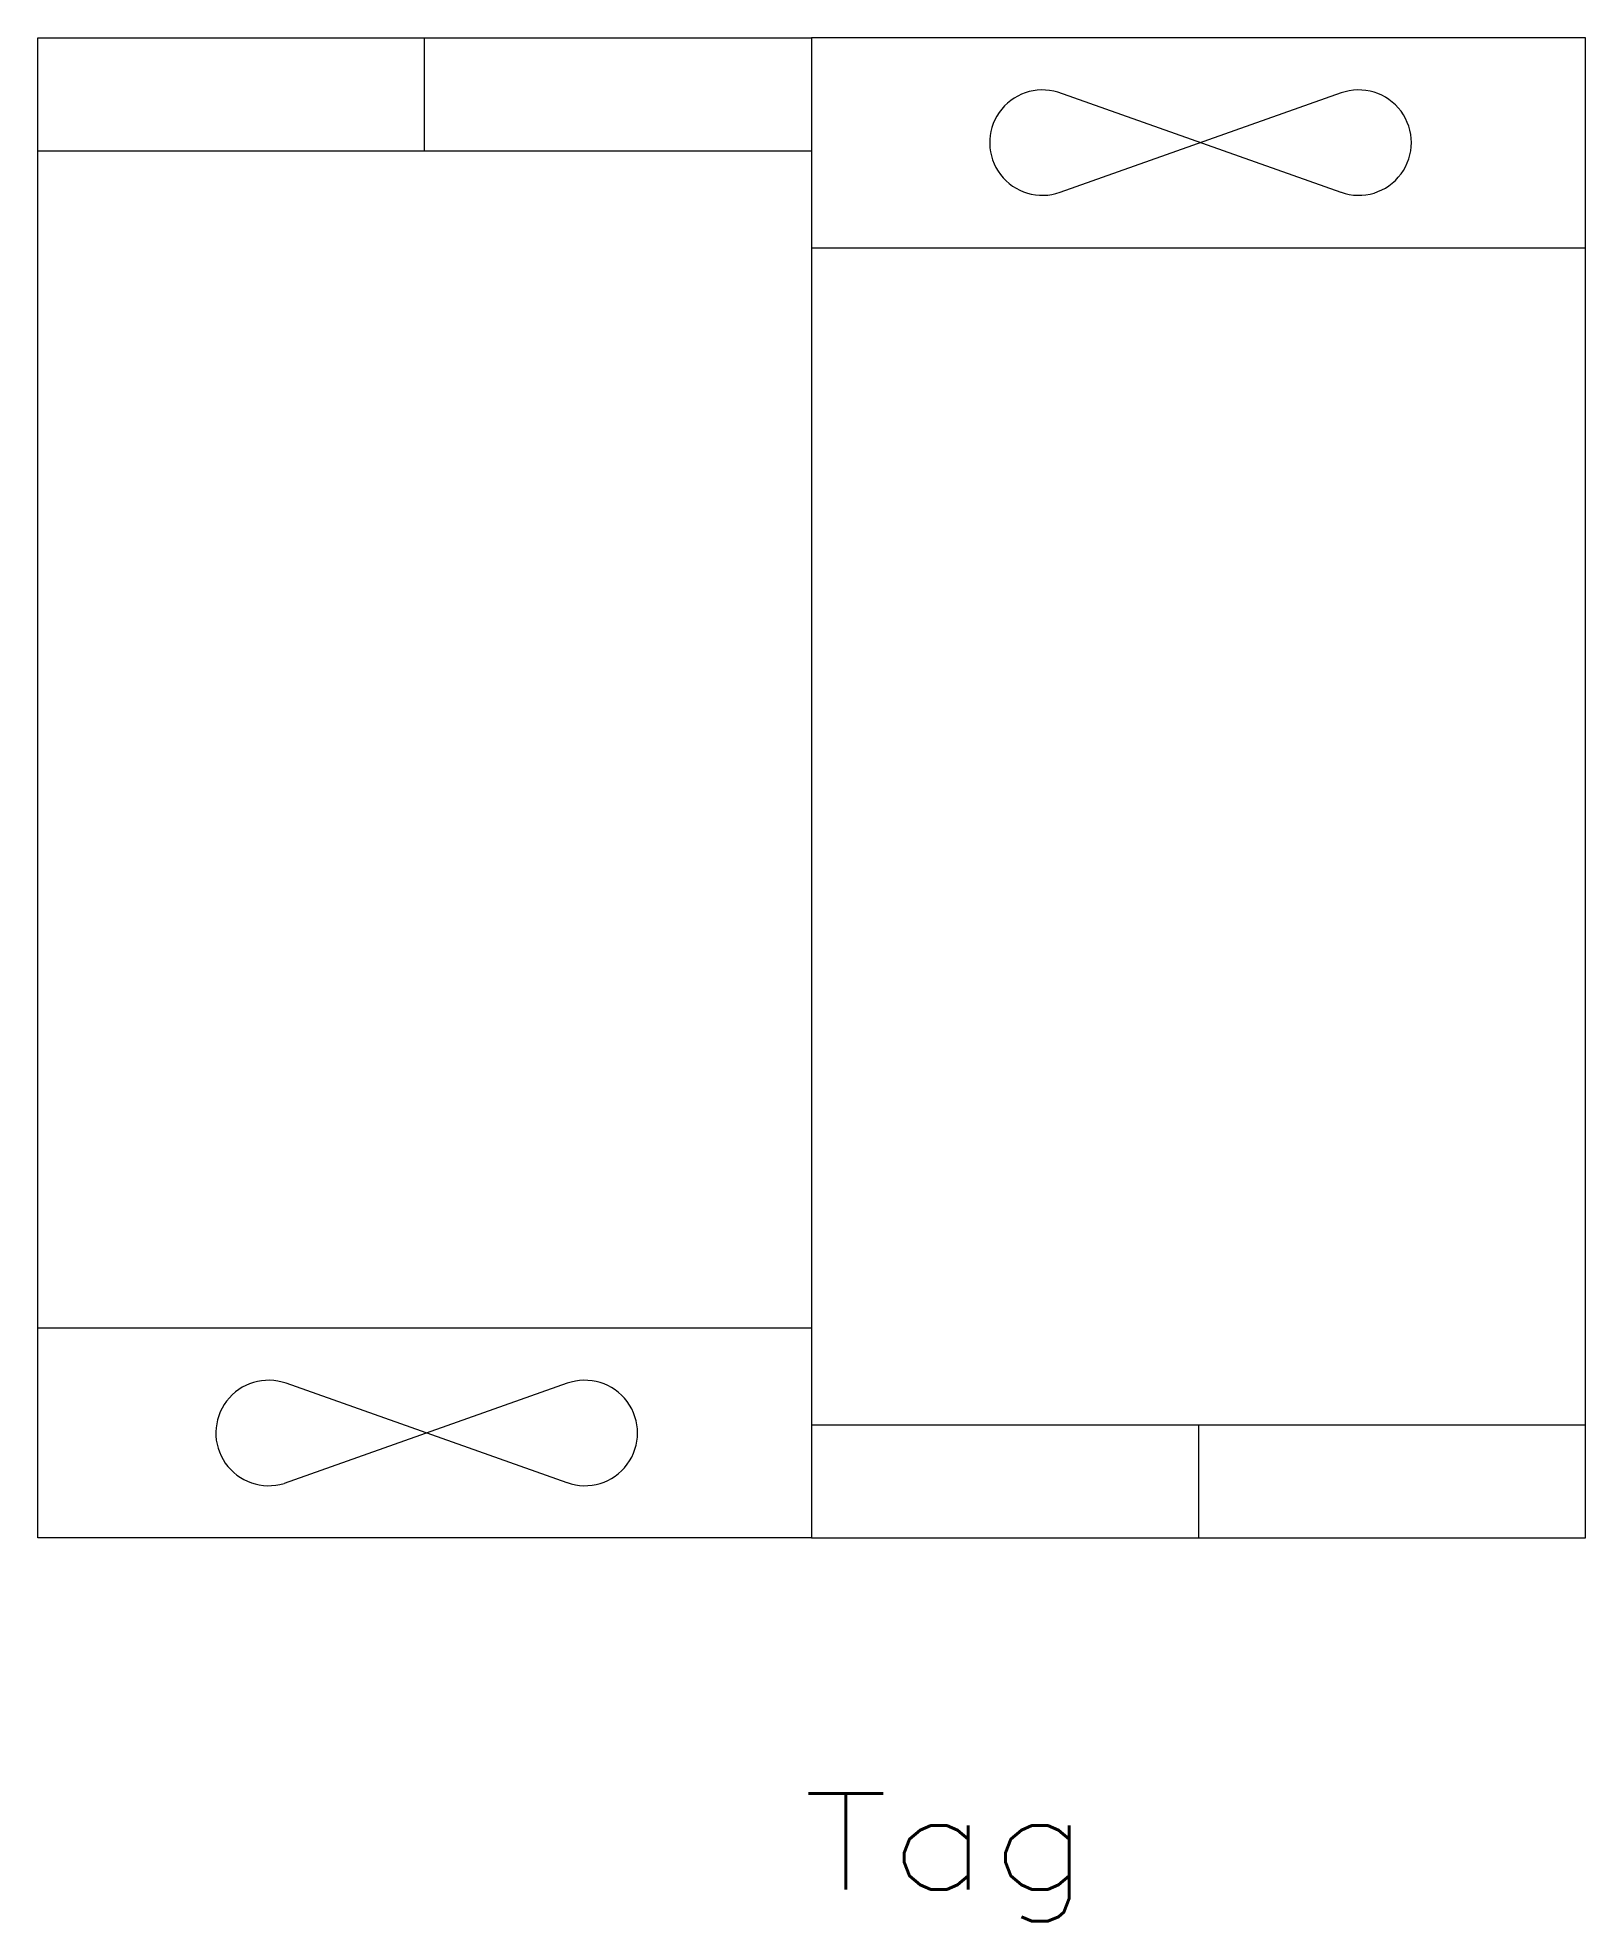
# Model space of a CAD drawing. Header units: inches. Extents: x -10.2 to 10.4, y -15.1 to 9.9.
import ezdxf
from ezdxf.enums import TextEntityAlignment as Align

# ---------------------------------------------------------------- set-up
doc = ezdxf.new("R2010")
doc.units = ezdxf.units.IN
doc.header["$MEASUREMENT"] = 0
doc.layers.get('0').update_dxf_attribs({"lineweight": 0})
doc.layers.add('SCD_DRAW', color=11, linetype='Continuous', lineweight=0, true_color=0xff7f7f)
doc.styles.add('STANDARD1', font='TXT.SHX')

msp = doc.modelspace()

# ---------------------------------------------------------------- linework, layer by layer
at = {"layer": 'SCD_DRAW', "color": 1, "linetype": 'Continuous', "true_color": 0xff0000}
for p, q in [((-10.152, 9.874), (0.112, 9.874)), ((-10.152, -10.029), (-10.152, 9.874)), ((-5.02, 8.375), (-5.02, 9.874)), ((10.377, 9.874), (0.112, 9.874)), ((0.112, 9.874), (0.112, -10.029)), ((10.377, -10.029), (10.377, 9.874)), ((7.138, 7.822), (3.381, 9.15)), ((7.138, 9.142), (3.407, 7.822)), ((-10.152, 8.375), (0.112, 8.375)), ((0.112, 7.085), (10.377, 7.085)), ((-10.152, -7.24), (0.112, -7.24)), ((-3.127, -7.977), (-6.884, -9.305)), ((-3.127, -9.297), (-6.858, -7.977)), ((0.112, -8.53), (10.377, -8.53)), ((5.244, -8.53), (5.244, -10.029)), ((0.112, -10.029), (-10.152, -10.029)), ((0.112, -10.029), (10.377, -10.029))]:
    msp.add_line(p, q, dxfattribs=at)
for centre, start, end in [((3.175, 8.482), 72.9057, 289.5227), ((7.37, 8.482), -109.5227, 109.5227), ((-7.09, -8.637), 70.4773, 287.0943), ((-2.895, -8.637), -109.5227, 109.5227)]:
    msp.add_arc(centre, 0.699, start, end, dxfattribs=at)

# ---------------------------------------------------------------- texts
at = {"color": 7, "linetype": 'Continuous', "style": 'STANDARD1', "width": 1.166667}
msp.add_text('Tag', height=1.27, dxfattribs=at).set_placement((0.003, -14.692), (3.813, -14.692), align=Align.FIT)

doc.saveas('drawing.dxf')
